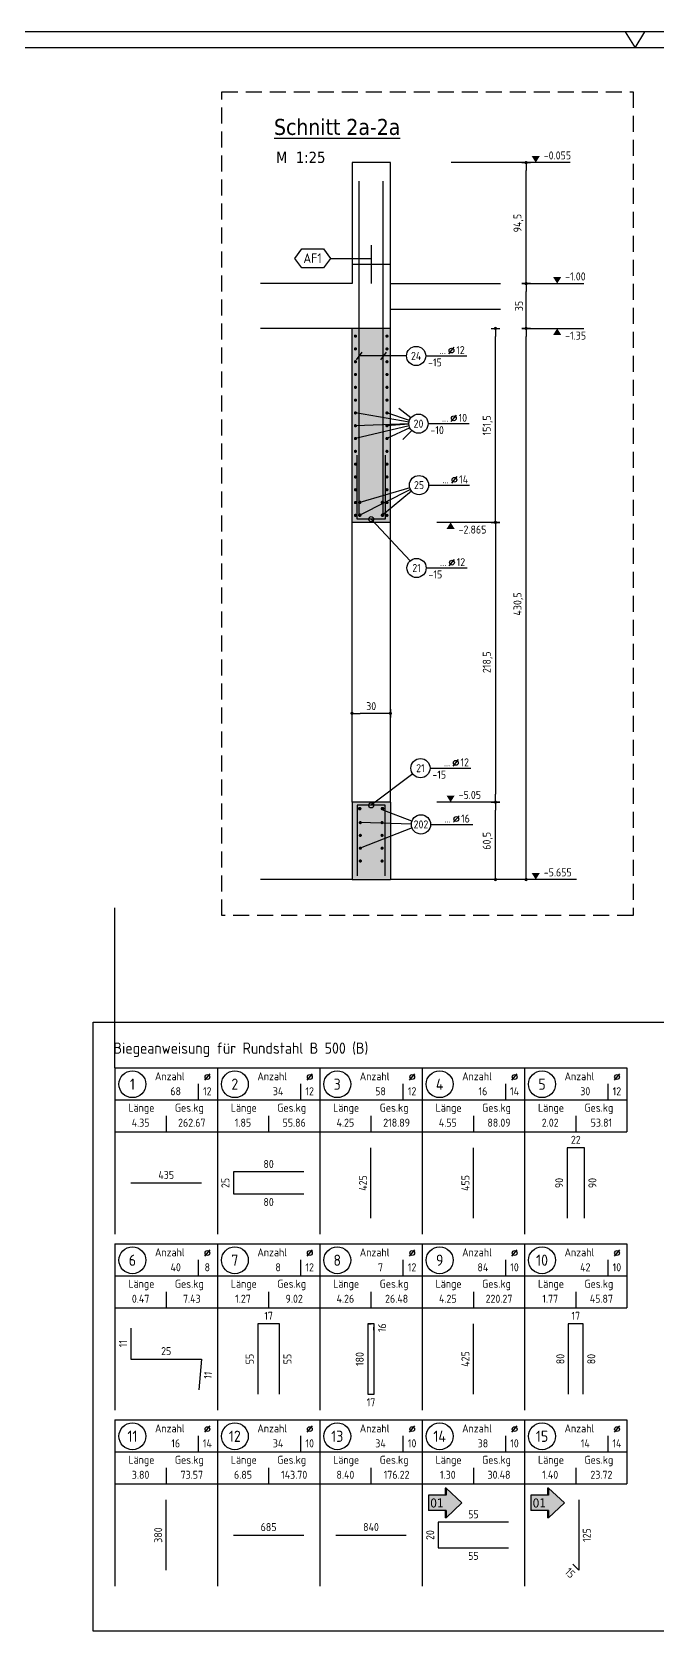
# Model space of a CAD drawing. Extents: x 40 to 124, y 46.1 to 91.4.
# Drawn here: x 60.26 to 70.02, y 63.12 to 88.1 of the extents above; entities that cross this region are included whole.
import ezdxf
from ezdxf.enums import TextEntityAlignment as Align

# ---------------------------------------------------------------- set-up
doc = ezdxf.new("R2010")
doc.units = 0
doc.header["$LTSCALE"] = 0.5
for name, pattern in [('AUSGEZOGEN', [1000.01, 1000, 0.01]), ('DASHED', [0.75, 0.5, -0.25]), ('STRICHLINIE', [0.75, 0.5, -0.25])]:
    doc.linetypes.add(name, pattern=pattern)
for name, color, linetype in [('AFB', 7, 'Continuous'), ('AFU', 7, 'Continuous'), ('BETON', 7, 'Continuous'), ('DETAIL', 7, 'Continuous'), ('grau_hell', 7, 'Continuous'), ('grau_mittel', 7, 'Continuous'), ('HILFE', 7, 'Continuous'), ('INDEX', 7, 'Continuous'), ('koten', 7, 'Continuous'), ('MASSE', 7, 'Continuous'), ('OBJEKT', 7, 'Continuous'), ('RAHMEN', 7, 'Continuous'), ('RND', 7, 'Continuous'), ('RND_BILD', 7, 'Continuous'), ('TEXT', 7, 'Continuous')]:
    doc.layers.add(name, color=color, linetype=linetype)
doc.layers.add('NOPLOT', color=7, linetype='Continuous', plot=False)
doc.styles.add('helv', font='tahoma.ttf')
doc.styles.add('txt', font='isocp.shx')
doc.linetypes.add('AFU_50K', pattern='A,0.15,["/",Standard,S=0.2,R=0,X=-0.01,Y=-0.1],0.07,["/",Standard,S=0.2,R=0,X=-0.01,Y=-0.1],0.15', length=0.37)
doc.linetypes.add('AFU_50M', pattern='A,0.45,["/",Standard,S=0.2,R=0,X=-0.01,Y=-0.1],0.07,["/",Standard,S=0.2,R=0,X=-0.01,Y=-0.1],0.45', length=0.97)
doc.dimstyles.new('DOT_I', dxfattribs={"dimscale": 0.5, "dimtxt": 0.25, "dimasz": 0.25, "dimexe": 0.1, "dimexo": 0.3, "dimgap": 0.1, "dimtad": 1, "dimdec": 3, "dimzin": 3, "dimtxsty": 'txt', "dimblk": 'DOT', "dimblk1": 'DOT', "dimblk2": 'DOT', "dimsah": 1, "dimcen": 0.1, "dimse1": 1, "dimse2": 1, "dimazin": 0, "dimtfac": 1, "dimtdec": 4, "dimtix": 1, "dimtmove": 2, "dimatfit": 3, "dimfxl": 0, "dimtvp": 1, "dimtolj": 1, "dimtzin": 0, "dimarcsym": 0})

# ---------------------------------------------------------------- blocks, each defined once
blk = doc.blocks.new('DINA0')
at = {"layer": 'RAHMEN'}
blk.add_line((118.9, 84.1), (0, 84.1), dxfattribs=at)
at = {"layer": 'RAHMEN', "color": 7, "linetype": 'Continuous'}
for p, q in [((59.14, 84.1), (59.45, 83.6)), ((59.45, 83.6), (59.76, 84.1))]:
    blk.add_line(p, q, dxfattribs=at)
at = {"layer": 'RAHMEN', "color": 5}
blk.add_line((118.4, 83.6), (2, 83.6), dxfattribs=at)
blk = doc.blocks.new('OKRD_O')
at = {"color": 0, "linetype": 'ByBlock'}
blk.add_solid([(-0.125, 0.202), (0.125, 0.202), (0, 0)], dxfattribs=at)
at = {"color": 0, "linetype": 'ByBlock', "style": 'txt'}
blk.add_attdef('OKRD', (0.25, 0.1), '', height=0.25, dxfattribs=at)
blk = doc.blocks.new('DOT')
at = {"layer": 'MASSE', "color": 7, "linetype": 'Continuous'}
for p, q in [((0, 0), (-1, 0)), ((0, 0.54), (0, -0.54))]:
    blk.add_line(p, q, dxfattribs=at)
at = {"layer": 'MASSE', "color": 7, "linetype": 'Continuous', "const_width": 0.2}
blk.add_lwpolyline([(-0.1, 0, 1), (0.1, 0, 1)], format="xyb", close=True, dxfattribs=at)
blk = doc.blocks.new('*D23')
at = {"layer": 'DEFPOINTS', "color": 0, "linetype": 'AUSGEZOGEN', "transparency": 16777216}
for p in [(67.979, 86.063), (67.979, 86.063), (67.979, 84.173)]:
    blk.add_point(p, dxfattribs=at)
at = {"layer": 'MASSE', "color": 0, "linetype": 'AUSGEZOGEN', "lineweight": -2, "transparency": 16777216}
blk.add_line((67.979, 84.298), (67.979, 85.938), dxfattribs=at)
at = {"layer": 'MASSE', "color": 0, "linetype": 'AUSGEZOGEN', "lineweight": -2, "transparency": 16777216, "xscale": 0.125, "yscale": 0.125, "zscale": 0.125}
for p, rotation in [((67.979, 86.063), 90), ((67.979, 84.173), 270)]:
    blk.add_blockref('DOT', p, dxfattribs=dict(at, rotation=rotation))
at = {"layer": 'MASSE', "color": 0, "linetype": 'AUSGEZOGEN', "transparency": 16777216, "insert": (67.858, 85.118), "char_height": 0.125, "attachment_point": 5, "rotation": 90, "style": 'txt'}
blk.add_mtext('\\A1;94,5', dxfattribs=at)
blk = doc.blocks.new('*D24')
at = {"layer": 'DEFPOINTS', "color": 0, "linetype": 'AUSGEZOGEN', "transparency": 16777216}
for p in [(65.258, 77.46), (65.258, 77.46), (65.858, 77.46)]:
    blk.add_point(p, dxfattribs=at)
at = {"layer": 'MASSE', "color": 0, "linetype": 'AUSGEZOGEN', "lineweight": -2, "transparency": 16777216}
blk.add_line((65.733, 77.46), (65.383, 77.46), dxfattribs=at)
at = {"layer": 'MASSE', "color": 0, "linetype": 'AUSGEZOGEN', "lineweight": -2, "transparency": 16777216, "xscale": 0.125, "yscale": 0.125, "zscale": 0.125, "rotation": 180}
blk.add_blockref('DOT', (65.258, 77.46), dxfattribs=at)
at = {"layer": 'MASSE', "color": 0, "linetype": 'AUSGEZOGEN', "lineweight": -2, "transparency": 16777216, "xscale": 0.125, "yscale": 0.125, "zscale": 0.125}
blk.add_blockref('DOT', (65.858, 77.46), dxfattribs=at)
at = {"layer": 'MASSE', "color": 0, "linetype": 'AUSGEZOGEN', "transparency": 16777216, "insert": (65.558, 77.572), "char_height": 0.125, "attachment_point": 5, "style": 'txt'}
blk.add_mtext('\\A1;30', dxfattribs=at)
blk = doc.blocks.new('*D25')
at = {"layer": 'DEFPOINTS', "color": 0, "linetype": 'AUSGEZOGEN', "transparency": 16777216}
for p in [(67.5, 83.473), (67.5, 83.473), (67.5, 80.443)]:
    blk.add_point(p, dxfattribs=at)
at = {"layer": 'MASSE', "color": 0, "linetype": 'AUSGEZOGEN', "lineweight": -2, "transparency": 16777216}
blk.add_line((67.5, 80.568), (67.5, 83.348), dxfattribs=at)
at = {"layer": 'MASSE', "color": 0, "linetype": 'AUSGEZOGEN', "lineweight": -2, "transparency": 16777216, "xscale": 0.125, "yscale": 0.125, "zscale": 0.125}
for p, rotation in [((67.5, 83.473), 90), ((67.5, 80.443), 270)]:
    blk.add_blockref('DOT', p, dxfattribs=dict(at, rotation=rotation))
at = {"layer": 'MASSE', "color": 0, "linetype": 'AUSGEZOGEN', "transparency": 16777216, "insert": (67.378, 81.958), "char_height": 0.125, "attachment_point": 5, "rotation": 90, "style": 'txt'}
blk.add_mtext('\\A1;151,5', dxfattribs=at)
blk = doc.blocks.new('*D26')
at = {"layer": 'DEFPOINTS', "color": 0, "linetype": 'AUSGEZOGEN', "transparency": 16777216}
for p in [(67.5, 80.443), (67.5, 76.073), (67.5, 76.073)]:
    blk.add_point(p, dxfattribs=at)
at = {"layer": 'MASSE', "color": 0, "linetype": 'AUSGEZOGEN', "lineweight": -2, "transparency": 16777216}
blk.add_line((67.5, 80.318), (67.5, 76.198), dxfattribs=at)
at = {"layer": 'MASSE', "color": 0, "linetype": 'AUSGEZOGEN', "lineweight": -2, "transparency": 16777216, "xscale": 0.125, "yscale": 0.125, "zscale": 0.125}
for p, rotation in [((67.5, 80.443), 90), ((67.5, 76.073), 270)]:
    blk.add_blockref('DOT', p, dxfattribs=dict(at, rotation=rotation))
at = {"layer": 'MASSE', "color": 0, "linetype": 'AUSGEZOGEN', "transparency": 16777216, "insert": (67.378, 78.258), "char_height": 0.125, "attachment_point": 5, "rotation": 90, "style": 'txt'}
blk.add_mtext('\\A1;218,5', dxfattribs=at)
blk = doc.blocks.new('*D27')
at = {"layer": 'DEFPOINTS', "color": 0, "linetype": 'AUSGEZOGEN', "transparency": 16777216}
for p in [(67.979, 84.173), (67.979, 84.173), (67.979, 83.473)]:
    blk.add_point(p, dxfattribs=at)
at = {"layer": 'MASSE', "color": 0, "linetype": 'AUSGEZOGEN', "lineweight": -2, "transparency": 16777216}
blk.add_line((67.979, 83.598), (67.979, 84.048), dxfattribs=at)
at = {"layer": 'MASSE', "color": 0, "linetype": 'AUSGEZOGEN', "lineweight": -2, "transparency": 16777216, "xscale": 0.125, "yscale": 0.125, "zscale": 0.125}
for p, rotation in [((67.979, 84.173), 90), ((67.979, 83.473), 270)]:
    blk.add_blockref('DOT', p, dxfattribs=dict(at, rotation=rotation))
at = {"layer": 'MASSE', "color": 0, "linetype": 'AUSGEZOGEN', "transparency": 16777216, "insert": (67.867, 83.823), "char_height": 0.125, "attachment_point": 5, "rotation": 90, "style": 'txt'}
blk.add_mtext('\\A1;35', dxfattribs=at)
blk = doc.blocks.new('OKRD_U')
at = {"color": 0, "linetype": 'ByBlock'}
blk.add_solid([(-0.125, -0.202), (0.125, -0.202), (0, 0)], dxfattribs=at)
at = {"color": 0, "linetype": 'ByBlock', "style": 'txt'}
blk.add_attdef('OKRD', (0.25, -0.35), '', height=0.25, dxfattribs=at)
blk = doc.blocks.new('*D28')
at = {"layer": 'DEFPOINTS', "color": 0, "linetype": 'AUSGEZOGEN', "transparency": 16777216}
for p in [(67.979, 83.473), (67.979, 83.473), (67.979, 74.863)]:
    blk.add_point(p, dxfattribs=at)
at = {"layer": 'MASSE', "color": 0, "linetype": 'AUSGEZOGEN', "lineweight": -2, "transparency": 16777216}
blk.add_line((67.979, 74.988), (67.979, 83.348), dxfattribs=at)
at = {"layer": 'MASSE', "color": 0, "linetype": 'AUSGEZOGEN', "lineweight": -2, "transparency": 16777216, "xscale": 0.125, "yscale": 0.125, "zscale": 0.125}
for p, rotation in [((67.979, 83.473), 90), ((67.979, 74.863), 270)]:
    blk.add_blockref('DOT', p, dxfattribs=dict(at, rotation=rotation))
at = {"layer": 'MASSE', "color": 0, "linetype": 'AUSGEZOGEN', "transparency": 16777216, "insert": (67.858, 79.168), "char_height": 0.125, "attachment_point": 5, "rotation": 90, "style": 'txt'}
blk.add_mtext('\\A1;430,5', dxfattribs=at)
blk = doc.blocks.new('*D29')
at = {"layer": 'DEFPOINTS', "color": 0, "linetype": 'AUSGEZOGEN', "transparency": 16777216}
for p in [(67.5, 76.073), (67.5, 76.073), (67.5, 74.863)]:
    blk.add_point(p, dxfattribs=at)
at = {"layer": 'MASSE', "color": 0, "linetype": 'AUSGEZOGEN', "lineweight": -2, "transparency": 16777216}
blk.add_line((67.5, 74.988), (67.5, 75.948), dxfattribs=at)
at = {"layer": 'MASSE', "color": 0, "linetype": 'AUSGEZOGEN', "lineweight": -2, "transparency": 16777216, "xscale": 0.125, "yscale": 0.125, "zscale": 0.125}
for p, rotation in [((67.5, 76.073), 90), ((67.5, 74.863), 270)]:
    blk.add_blockref('DOT', p, dxfattribs=dict(at, rotation=rotation))
at = {"layer": 'MASSE', "color": 0, "linetype": 'AUSGEZOGEN', "transparency": 16777216, "insert": (67.378, 75.468), "char_height": 0.125, "attachment_point": 5, "rotation": 90, "style": 'txt'}
blk.add_mtext('\\A1;60,5', dxfattribs=at)
blk = doc.blocks.new('RND_LEI')
at = {"layer": 'RND', "color": 7, "linetype": 'Continuous'}
blk.add_line((1.022, 0.066), (1.19, 0.27), dxfattribs=at)
for centre, radius in [((0, 0), 0.3), ((1.106, 0.168), 0.075)]:
    blk.add_circle(centre, radius, dxfattribs=at)
at = {"layer": 'RND', "color": 7, "linetype": 'Continuous', "style": 'txt'}
blk.add_attdef('POSL', text='', height=0.25, dxfattribs=at).set_placement((0, 0), align=Align.MIDDLE)
blk.add_attdef('ANZ', text='', height=0.25, dxfattribs=at).set_placement((0.931, 0.057), align=Align.RIGHT)
for tag, p in [('DUM', (1.253, 0.057)), ('ABSTD', (1.674, 0.057)), ('POSTXT', (0.374, -0.327))]:
    blk.add_attdef(tag, p, '', height=0.25, dxfattribs=at)
blk = doc.blocks.new('lei_gre')
at = {"layer": 'RND', "color": 7, "linetype": 'Continuous'}
for p, q in [((-0.09, -0.12), (0.09, 0.12)), ((0, 0.15), (0, -0.15))]:
    blk.add_line(p, q, dxfattribs=at)
blk = doc.blocks.new('hin_ind5')
at = {"layer": 'grau_hell', "linetype": 'AUSGEZOGEN'}
h = blk.add_hatch(color=9, dxfattribs=at)
h.dxf.hatch_style = 2
h.paths.add_polyline_path([(0, 0), (0.619, -0.577), (0.619, -0.3), (1.306, -0.3), (1.306, 0.3), (0.619, 0.3), (0.619, 0.577)])
h.paths.add_polyline_path([(0.34, -0.274), (1.311, -0.274), (1.311, 0.274), (0.34, 0.274)], flags=9)
at = {"layer": 'OBJEKT', "linetype": 'AUSGEZOGEN'}
for points in [[(0.619, 0.3), (0.66, 0.3), (0.66, 0.577), (0.619, 0.577)], [(0.619, -0.577), (0.66, -0.577), (0.66, -0.3), (0.619, -0.3)]]:
    blk.add_hatch(color=1, dxfattribs=at).paths.add_polyline_path(points)
at = {"layer": 'OBJEKT', "color": 1, "linetype": 'AUSGEZOGEN'}
for p, q in [((0, 0), (0.619, 0.577)), ((0, 0), (0.619, -0.577)), ((0.619, 0.577), (0.619, 0.3)), ((0.619, 0.577), (0.66, 0.577)), ((0.619, 0.3), (1.306, 0.3)), ((0.66, 0.577), (0.66, 0.3)), ((1.306, 0.3), (1.306, -0.3)), ((0.619, -0.3), (0.619, -0.577)), ((0.619, -0.3), (1.306, -0.3)), ((0.66, -0.3), (0.66, -0.577))]:
    blk.add_line(p, q, dxfattribs=at)
at = {"layer": 'OBJEKT', "color": 7, "linetype": 'AUSGEZOGEN'}
blk.add_line((0.619, -0.577), (0.66, -0.577), dxfattribs=at)
at = {"layer": 'INDEX', "color": 1, "linetype": 'Continuous', "style": 'helv'}
blk.add_attdef('INDEX', text='', height=0.35, rotation=360, dxfattribs=at).set_placement((1.259, 0), align=Align.MIDDLE_RIGHT)
blk = doc.blocks.new('RND_LIS2')
at = {"layer": 'RND', "color": 3, "linetype": 'Continuous'}
for p, q in [((0, 0), (0, -5.2)), ((0, 0), (3.2, 0)), ((3.2, 0), (3.2, -2)), ((2.6, -0.503), (2.6, -1)), ((0, -1), (3.2, -1)), ((1.6, -1.503), (1.6, -2)), ((0, -2), (3.2, -2))]:
    blk.add_line(p, q, dxfattribs=at)
at = {"layer": 'RND', "color": 7, "linetype": 'Continuous'}
blk.add_line((2.805, -0.39), (2.973, -0.186), dxfattribs=at)
at = {"layer": 'RND', "color": 1, "linetype": 'Continuous'}
blk.add_circle((0.545, -0.513), 0.42, dxfattribs=at)
at = {"layer": 'RND', "color": 7, "linetype": 'Continuous'}
blk.add_circle((2.889, -0.288), 0.075, dxfattribs=at)
at = {"layer": 'RND', "color": 7, "linetype": 'Continuous', "style": 'txt'}
for s, p in [('Anzahl', (1.249, -0.391)), ('Länge', (0.42, -1.373)), ('Ges.kg', (1.872, -1.373))]:
    blk.add_text(s, height=0.25, dxfattribs=at).set_placement(p)
at = {"layer": 'RND', "color": 1, "linetype": 'Continuous', "style": 'txt'}
blk.add_attdef('POS1', text='', height=0.35, dxfattribs=at).set_placement((0.545, -0.513), align=Align.MIDDLE)
at = {"layer": 'RND', "color": 7, "linetype": 'Continuous', "style": 'txt'}
for tag, p in [('STK1', (1.897, -0.859)), ('DS1', (2.885, -0.859)), ('LANG1', (0.8, -1.841)), ('GEW', (2.4, -1.841))]:
    blk.add_attdef(tag, text='', height=0.25, dxfattribs=at).set_placement(p, align=Align.CENTER)

msp = doc.modelspace()

# ---------------------------------------------------------------- hatches: boundary and pattern name
at = {"layer": 'grau_mittel'}
h = msp.add_hatch(color=61, dxfattribs=at)
h.paths.add_polyline_path([(65.2581, 83.4731), (65.8581, 83.4731), (65.8581, 80.4431), (65.2581, 80.4431)])
h.paths.add_polyline_path([(65.2581, 76.0731), (65.8581, 76.0731), (65.8581, 74.8631), (65.2581, 74.8631)])

# ---------------------------------------------------------------- linework, layer by layer
at = {"layer": 'AFB', "color": 1, "linetype": 'AUSGEZOGEN'}
msp.add_line((65.5581, 84.7731), (65.5581, 84.1731), dxfattribs=at)
msp.add_lwpolyline([(64.8137, 84.7151), (64.9221, 84.5673), (64.8137, 84.4194), (64.4721, 84.4194), (64.3636, 84.5673), (64.4721, 84.7151)], close=True, dxfattribs=at)
at = {"layer": 'AFU', "color": 8, "linetype": 'AFU_50M'}
msp.add_line((65.8581, 84.4731), (65.2581, 84.4731), dxfattribs=at)
at = {"layer": 'AFU', "color": 8, "linetype": 'AFU_50K'}
for p, q in [((65.8581, 83.4731), (65.2581, 83.4731)), ((65.2581, 74.8631), (65.8581, 74.8631))]:
    msp.add_line(p, q, dxfattribs=at)
at = {"layer": 'BETON', "color": 6, "linetype": 'AUSGEZOGEN'}
for p, q in [((65.2581, 86.0631), (65.2581, 84.1731)), ((65.8581, 86.0631), (65.2581, 86.0631)), ((65.8581, 80.4431), (65.8581, 86.0631)), ((65.2581, 84.1731), (63.8306, 84.1731)), ((65.2581, 83.4731), (63.8306, 83.4731)), ((65.2581, 80.4431), (65.2581, 83.4731)), ((65.8581, 80.4431), (65.2581, 80.4431)), ((65.2581, 76.0731), (65.2581, 74.8631)), ((65.8581, 76.0731), (65.2581, 76.0731)), ((65.8581, 76.0731), (65.8581, 74.8631)), ((65.2581, 74.8631), (63.8306, 74.8631)), ((68.7657, 74.8631), (65.8581, 74.8631))]:
    msp.add_line(p, q, dxfattribs=at)
at = {"layer": 'DETAIL', "color": 102, "linetype": 'STRICHLINIE'}
msp.add_lwpolyline([(69.6535, 87.17), (69.6535, 74.3006), (63.2236, 74.3006), (63.2236, 87.17)], close=True, dxfattribs=at)
at = {"layer": 'HILFE', "color": 102, "linetype": 'AUSGEZOGEN'}
for p, q in [((68.6659, 86.0631), (66.8098, 86.0631)), ((64.9221, 84.5673), (65.5581, 84.5673)), ((67.9119, 84.1731), (68.8811, 84.1731)), ((67.9119, 83.4731), (68.8811, 83.4731)), ((67.4996, 80.4431), (66.583, 80.4431)), ((67.4996, 80.4431), (66.583, 80.4431)), ((67.4996, 76.0731), (66.583, 76.0731))]:
    msp.add_line(p, q, dxfattribs=at)
at = {"layer": 'NOPLOT', "color": 191, "linetype": 'AUSGEZOGEN'}
msp.add_line((61.5548, 71.9234), (61.5548, 74.4227), dxfattribs=at)
at = {"layer": 'OBJEKT', "color": 7, "linetype": 'AUSGEZOGEN'}
for p, q in [((65.8581, 84.1731), (67.5791, 84.1731)), ((65.8581, 83.7731), (67.5791, 83.7731)), ((65.2581, 76.0731), (65.2581, 80.4431)), ((65.8581, 76.0731), (65.8581, 80.4431))]:
    msp.add_line(p, q, dxfattribs=at)
at = {"layer": 'RND', "color": 102, "linetype": 'AUSGEZOGEN'}
for p, q in [((66.11, 83.043), (65.3686, 83.043)), ((66.178, 82.077), (65.9916, 82.221)), ((66.1489, 82.0105), (65.3118, 82.1527)), ((66.1468, 81.9804), (65.3118, 81.9527)), ((66.1508, 81.9509), (65.3118, 81.7527)), ((66.1547, 82.0336), (65.8043, 82.1527)), ((66.1471, 81.9754), (65.8043, 81.9527)), ((66.1611, 81.9213), (65.8043, 81.7527)), ((66.1908, 81.8791), (66.0498, 81.7376)), ((66.1611, 80.9832), (65.379, 80.7556)), ((66.1713, 80.9573), (65.379, 80.5556)), ((66.1893, 80.9298), (65.7345, 80.5556)), ((66.1645, 79.8405), (65.5581, 80.4931)), ((66.2074, 76.5132), (65.5581, 76.0231)), ((66.195, 75.7777), (65.7281, 75.9531)), ((66.1855, 75.7295), (65.3881, 75.7531)), ((66.1958, 75.6702), (65.3881, 75.3531))]:
    msp.add_line(p, q, dxfattribs=at)
at = {"layer": 'RND', "color": 7, "linetype": 'AUSGEZOGEN'}
for p, q in [((66.41, 83.043), (67.05, 83.043)), ((66.4467, 81.9853), (67.0867, 81.9853)), ((66.4551, 81.0252), (67.0951, 81.0252)), ((66.4167, 79.7306), (67.0567, 79.7306)), ((66.4771, 76.6035), (67.1171, 76.6035)), ((66.4854, 75.725), (67.1454, 75.725))]:
    msp.add_line(p, q, dxfattribs=at)
at = {"layer": 'RND', "color": 1, "linetype": 'AUSGEZOGEN'}
for points in [[(65.3686, 80.574), (65.3686, 85.774)], [(65.7475, 80.574), (65.7475, 85.774)], [(65.7781, 81.4931), (65.7781, 80.4931), (65.3381, 80.4931), (65.3381, 81.4931)], [(65.7781, 74.9231), (65.7781, 76.0231), (65.3381, 76.0231), (65.3381, 74.9231)]]:
    msp.add_lwpolyline(points, dxfattribs=at)
at = {"layer": 'RND', "color": 7, "linetype": 'AUSGEZOGEN'}
for points, const_width in [([(65.2993, 83.3527, 1), (65.3243, 83.3527, 1)], 0.025), ([(65.8168, 83.3527, -1), (65.7918, 83.3527, -1)], 0.025), ([(65.2993, 83.1527, 1), (65.3243, 83.1527, 1)], 0.025), ([(65.2993, 82.9527, 1), (65.3243, 82.9527, 1)], 0.025), ([(65.8168, 83.1527, -1), (65.7918, 83.1527, -1)], 0.025), ([(65.8168, 82.9527, -1), (65.7918, 82.9527, -1)], 0.025), ([(65.2993, 82.7527, 1), (65.3243, 82.7527, 1)], 0.025), ([(65.8168, 82.7527, -1), (65.7918, 82.7527, -1)], 0.025), ([(65.2993, 82.5527, 1), (65.3243, 82.5527, 1)], 0.025), ([(65.8168, 82.5527, -1), (65.7918, 82.5527, -1)], 0.025), ([(65.2993, 82.3527, 1), (65.3243, 82.3527, 1)], 0.025), ([(65.8168, 82.3527, -1), (65.7918, 82.3527, -1)], 0.025), ([(65.2993, 82.1527, 1), (65.3243, 82.1527, 1)], 0.025), ([(65.2993, 81.9527, 1), (65.3243, 81.9527, 1)], 0.025), ([(65.8168, 82.1527, -1), (65.7918, 82.1527, -1)], 0.025), ([(65.8168, 81.9527, -1), (65.7918, 81.9527, -1)], 0.025), ([(65.2993, 81.7527, 1), (65.3243, 81.7527, 1)], 0.025), ([(65.8168, 81.7527, -1), (65.7918, 81.7527, -1)], 0.025), ([(65.2993, 81.5527, 1), (65.3243, 81.5527, 1)], 0.025), ([(65.8168, 81.5527, -1), (65.7918, 81.5527, -1)], 0.025), ([(65.2993, 81.3527, 1), (65.3243, 81.3527, 1)], 0.025), ([(65.8168, 81.3527, -1), (65.7918, 81.3527, -1)], 0.025), ([(65.2993, 81.1527, 1), (65.3243, 81.1527, 1)], 0.025), ([(65.2993, 80.9527, 1), (65.3243, 80.9527, 1)], 0.025), ([(65.8168, 81.1527, -1), (65.7918, 81.1527, -1)], 0.025), ([(65.8168, 80.9527, -1), (65.7918, 80.9527, -1)], 0.025), ([(65.2993, 80.7527, 1), (65.3243, 80.7527, 1)], 0.025), ([(65.393, 80.7556, -1), (65.365, 80.7556, -1)], 0.028), ([(65.7485, 80.7556, -1), (65.7205, 80.7556, -1)], 0.028), ([(65.8168, 80.7527, -1), (65.7918, 80.7527, -1)], 0.025), ([(65.2993, 80.5527, 1), (65.3243, 80.5527, 1)], 0.025), ([(65.393, 80.5556, -1), (65.365, 80.5556, -1)], 0.028), ([(65.7485, 80.5556, -1), (65.7205, 80.5556, -1)], 0.028), ([(65.8168, 80.5527, -1), (65.7918, 80.5527, -1)], 0.025), ([(65.393, 75.9712, -1), (65.365, 75.9712, -1)], 0.028), ([(65.7485, 75.9712, -1), (65.7205, 75.9712, -1)], 0.028), ([(65.3756, 75.7531, 1), (65.4006, 75.7531, 1)], 0.025), ([(65.7406, 75.7531, -1), (65.7156, 75.7531, -1)], 0.025), ([(65.3756, 75.5531, 1), (65.4006, 75.5531, 1)], 0.025), ([(65.7406, 75.5531, -1), (65.7156, 75.5531, -1)], 0.025), ([(65.3756, 75.3531, 1), (65.4006, 75.3531, 1)], 0.025), ([(65.7406, 75.3531, -1), (65.7156, 75.3531, -1)], 0.025), ([(65.3756, 75.1531, 1), (65.4006, 75.1531, 1)], 0.025), ([(65.7406, 75.1531, -1), (65.7156, 75.1531, -1)], 0.025)]:
    msp.add_lwpolyline(points, format="xyb", close=True, dxfattribs=dict(at, const_width=const_width))
for centre in [(65.5581, 80.4931), (65.5581, 76.0231)]:
    msp.add_circle(centre, 0.04, dxfattribs=at)
at = {"layer": 'RND_BILD', "color": 1, "linetype": 'AUSGEZOGEN'}
for points in [[(65.5548, 69.5734), (65.5548, 70.6734)], [(67.1548, 69.5734), (67.1548, 70.6734)], [(68.8893, 69.5734), (68.8893, 70.6734), (68.6204, 70.6734), (68.6204, 69.5734)], [(64.5048, 70.2953), (63.4048, 70.2953), (63.4048, 69.9515), (64.5048, 69.9515)], [(61.8048, 70.1234), (62.9048, 70.1234)], [(61.8048, 67.8565), (61.8048, 67.3725), (62.9048, 67.3725), (62.8626, 66.8903)], [(64.1248, 66.8234), (64.1248, 67.9234), (63.7848, 67.9234), (63.7848, 66.8234)], [(65.5983, 67.826), (65.6068, 67.9234), (65.5029, 67.9234), (65.5029, 66.8234), (65.6068, 66.8234), (65.6068, 67.9234), (65.5094, 67.9149)], [(67.1548, 66.8234), (67.1548, 67.9234)], [(68.8717, 66.8234), (68.8717, 67.9234), (68.638, 67.9234), (68.638, 66.8234)], [(62.3548, 64.0734), (62.3548, 65.1734)], [(68.8015, 65.1734), (68.8015, 64.0734), (68.7082, 64.1667)], [(67.7048, 64.8234), (66.6048, 64.8234), (66.6048, 64.4234), (67.7048, 64.4234)], [(63.4048, 64.6234), (64.5048, 64.6234)], [(65.0048, 64.6234), (66.1048, 64.6234)]]:
    msp.add_lwpolyline(points, dxfattribs=at)
at = {"layer": 'TEXT', "color": 1, "linetype": 'AUSGEZOGEN'}
msp.add_lwpolyline([(61.2146, 72.6367), (88.135, 72.6367), (88.135, 63.1247), (61.2146, 63.1247)], close=True, dxfattribs=at)

# ---------------------------------------------------------------- block references
at = {"layer": 'koten', "color": 7, "linetype": 'DASHED'}
ref = msp.add_blockref('OKRD_O', (68.129, 86.0631), dxfattribs=dict(at, xscale=0.5, yscale=0.5, zscale=0.5))
ref.add_attrib('OKRD', '-0.055', (68.254, 86.1131), dxfattribs={"height": 0.125, "style": 'txt'})
ref = msp.add_blockref('OKRD_O', (68.464, 84.1731), dxfattribs=dict(at, xscale=0.5, yscale=0.5, zscale=0.5))
ref.add_attrib('OKRD', '-1.00', (68.589, 84.2231), dxfattribs={"height": 0.125, "style": 'txt'})
at = {"layer": 'koten', "color": 7, "linetype": 'AUSGEZOGEN'}
ref = msp.add_blockref('OKRD_U', (68.464, 83.4731), dxfattribs=dict(at, xscale=0.5, yscale=0.5, zscale=0.5))
ref.add_attrib('OKRD', '-1.35', (68.589, 83.2981), dxfattribs={"height": 0.125, "style": 'txt'})
ref = msp.add_blockref('OKRD_U', (66.7988, 80.4431), dxfattribs=dict(at, xscale=0.5, yscale=0.5, zscale=0.5))
ref.add_attrib('OKRD', '-2.865', (66.9238, 80.2681), dxfattribs={"height": 0.125, "style": 'txt'})
ref = msp.add_blockref('OKRD_O', (66.7988, 76.0731), dxfattribs=dict(at, xscale=0.5, yscale=0.5, zscale=0.5))
ref.add_attrib('OKRD', '-5.05', (66.9238, 76.1231), dxfattribs={"height": 0.125, "style": 'txt'})
at = {"layer": 'koten', "color": 7, "linetype": 'DASHED'}
ref = msp.add_blockref('OKRD_O', (68.129, 74.8631), dxfattribs=dict(at, xscale=0.5, yscale=0.5, zscale=0.5))
ref.add_attrib('OKRD', '-5.655', (68.254, 74.9131), dxfattribs={"height": 0.125, "style": 'txt'})
at = {"layer": 'RAHMEN', "color": 7, "linetype": 'AUSGEZOGEN', "xscale": 0.5, "yscale": 0.5, "zscale": 0.5}
msp.add_blockref('DINA0', (39.9553, 46.0537), dxfattribs=at)
at = {"layer": 'RND', "color": 7, "linetype": 'AUSGEZOGEN', "xscale": 0.5, "yscale": 0.5, "zscale": 0.5}
for p, values in [((66.26, 83.043), {'POSL': '24', 'DUM': '12', 'ANZ': '...', 'POSTXT': '-15'}), ((66.2967, 81.9853), {'POSL': '20', 'DUM': '10', 'ANZ': '...', 'POSTXT': '-10'}), ((66.3051, 81.0252), {'POSL': '25', 'DUM': '14', 'ANZ': '...'}), ((66.2667, 79.7306), {'POSL': '21', 'DUM': '12', 'ANZ': '...', 'POSTXT': '-15'}), ((66.3271, 76.6035), {'POSL': '21', 'DUM': '12', 'ANZ': '...', 'POSTXT': '-15'}), ((66.3354, 75.725), {'POSL': '202', 'DUM': '16', 'ANZ': '...'})]:
    msp.add_blockref('RND_LEI', p, dxfattribs=at).add_auto_attribs(values)
at = {"layer": 'RND', "color": 102, "linetype": 'AUSGEZOGEN', "xscale": 0.5, "yscale": 0.5, "zscale": 0.5, "rotation": 180}
for p in [(65.3686, 83.043), (65.7475, 83.043)]:
    msp.add_blockref('lei_gre', p, dxfattribs=at)
at = {"layer": 'RND', "color": 102, "linetype": 'AUSGEZOGEN'}
ref = msp.add_blockref('hin_ind5', (66.9762, 65.1248), dxfattribs=dict(at, xscale=-0.4, yscale=0.4, zscale=0.4))
ref.add_attrib('INDEX', '01', dxfattribs={"layer": 'INDEX', "color": 1, "linetype": 'Continuous', "height": 0.14, "style": 'helv'}).set_placement((66.6905, 65.1248), align=Align.MIDDLE_RIGHT)
ref = msp.add_blockref('hin_ind5', (68.5762, 65.1248), dxfattribs=dict(at, xscale=-0.4, yscale=0.4, zscale=0.4))
ref.add_attrib('INDEX', '01', dxfattribs={"layer": 'INDEX', "color": 1, "linetype": 'Continuous', "height": 0.14, "style": 'helv'}).set_placement((68.2905, 65.1248), align=Align.MIDDLE_RIGHT)
at = {"layer": 'RND_BILD', "color": 6, "linetype": 'AUSGEZOGEN', "xscale": 0.5, "yscale": 0.5, "zscale": 0.5}
msp.add_blockref('RND_LIS2', (61.5548, 71.9234), dxfattribs=at).add_auto_attribs({'POS1': '1', 'STK1': '68', 'DS1': '12', 'LANG1': '4.35', 'GEW': '262.67'})
at = {"layer": 'RND_BILD', "color": 7, "linetype": 'AUSGEZOGEN', "xscale": 0.5, "yscale": 0.5, "zscale": 0.5}
for p, values in [((63.1548, 71.9234), {'POS1': '2', 'STK1': '34', 'DS1': '12', 'LANG1': '1.85', 'GEW': '55.86'}), ((64.7548, 71.9234), {'POS1': '3', 'STK1': '58', 'DS1': '12', 'LANG1': '4.25', 'GEW': '218.89'}), ((66.3548, 71.9234), {'POS1': '4', 'STK1': '16', 'DS1': '14', 'LANG1': '4.55', 'GEW': '88.09'}), ((67.9548, 71.9234), {'POS1': '5', 'STK1': '30', 'DS1': '12', 'LANG1': '2.02', 'GEW': '53.81'}), ((61.5548, 69.1734), {'POS1': '6', 'STK1': '40', 'DS1': '8', 'LANG1': '0.47', 'GEW': '7.43'}), ((63.1548, 69.1734), {'POS1': '7', 'STK1': '8', 'DS1': '12', 'LANG1': '1.27', 'GEW': '9.02'}), ((64.7548, 69.1734), {'POS1': '8', 'STK1': '7', 'DS1': '12', 'LANG1': '4.26', 'GEW': '26.48'}), ((66.3548, 69.1734), {'POS1': '9', 'STK1': '84', 'DS1': '10', 'LANG1': '4.25', 'GEW': '220.27'}), ((67.9548, 69.1734), {'POS1': '10', 'STK1': '42', 'DS1': '10', 'LANG1': '1.77', 'GEW': '45.87'}), ((61.5548, 66.4234), {'POS1': '11', 'STK1': '16', 'DS1': '14', 'LANG1': '3.80', 'GEW': '73.57'}), ((63.1548, 66.4234), {'POS1': '12', 'STK1': '34', 'DS1': '10', 'LANG1': '6.85', 'GEW': '143.70'}), ((64.7548, 66.4234), {'POS1': '13', 'STK1': '34', 'DS1': '10', 'LANG1': '8.40', 'GEW': '176.22'}), ((66.3548, 66.4234), {'POS1': '14', 'STK1': '38', 'DS1': '10', 'LANG1': '1.30', 'GEW': '30.48'}), ((67.9548, 66.4234), {'POS1': '15', 'STK1': '14', 'DS1': '14', 'LANG1': '1.40', 'GEW': '23.72'})]:
    msp.add_blockref('RND_LIS2', p, dxfattribs=at).add_auto_attribs(values)

# ---------------------------------------------------------------- texts
at = {"layer": 'AFB', "color": 7, "linetype": 'AUSGEZOGEN', "style": 'txt'}
msp.add_text('AF1', height=0.15, dxfattribs=at).set_placement((64.499, 84.4956))
at = {"layer": 'RND_BILD', "color": 7, "linetype": 'AUSGEZOGEN', "style": 'txt'}
for s, p in [('22', (68.7548, 70.7984)), ('80', (63.9548, 70.4203)), ('435', (62.3548, 70.2484)), ('80', (63.9548, 69.8265)), ('17', (63.9548, 68.0484)), ('17', (68.7548, 68.0484)), ('25', (62.3548, 67.4975)), ('17', (65.5548, 66.6984)), ('55', (67.1548, 64.9484)), ('685', (63.9548, 64.7484)), ('840', (65.5548, 64.7484)), ('55', (67.1548, 64.2984))]:
    msp.add_text(s, height=0.125, dxfattribs=at).set_placement(p, align=Align.MIDDLE)
for s, rotation, p in [('25', 90, (63.2798, 70.1234)), ('425', 90, (65.4298, 70.1234)), ('455', 90, (67.0298, 70.1234)), ('90', 90, (68.4954, 70.1234)), ('90', 90, (69.0143, 70.1234)), ('16', 84.99986, (65.727, 67.8638)), ('11', 90, (61.6798, 67.6145)), ('55', 90, (63.6598, 67.3734)), ('55', 90, (64.2498, 67.3734)), ('180', 90, (65.3779, 67.3734)), ('425', 90, (67.0298, 67.3734)), ('80', 90, (68.513, 67.3734)), ('80', 90, (68.9967, 67.3734)), ('11', 85, (63.0083, 67.1205)), ('380', 90, (62.2298, 64.6234)), ('125', 90, (68.9265, 64.6234)), ('20', 90, (66.4798, 64.6234)), ('15', 315, (68.6664, 64.0317))]:
    msp.add_text(s, height=0.125, rotation=rotation, dxfattribs=at).set_placement(p, align=Align.MIDDLE)
at = {"layer": 'TEXT', "color": 6, "linetype": 'AUSGEZOGEN', "style": 'helv'}
msp.add_text('%%USchnitt 2a-2a', height=0.25, dxfattribs=at).set_placement((64.0396, 86.4959))
at = {"layer": 'TEXT', "color": 1, "linetype": 'AUSGEZOGEN'}
for s, style, p in [('M  1:25', 'helv', (64.0703, 86.0584)), ('Biegeanweisung für Rundstahl B 500 (B)', 'txt', (61.5314, 72.1429))]:
    msp.add_text(s, height=0.175, dxfattribs=dict(at, style=style)).set_placement(p)

# ---------------------------------------------------------------- dimensions: what is measured, and where the dimension line sits
at = {"layer": 'MASSE', "color": 7, "linetype": 'AUSGEZOGEN'}
for base, p1, p2, angle, override, picture, middle in [((67.9794, 86.0631), (67.9794, 84.1731), (67.9794, 86.0631), 90, {"dimdec": 1, "dimlfac": 50}, '*D23', (67.8576, 85.1181)), ((67.9794, 84.1731), (67.9794, 83.4731), (67.9794, 84.1731), 90, {"dimdec": 0, "dimlfac": 50}, '*D27', (67.8669, 83.8231)), ((67.4996, 83.4731), (67.4996, 80.4431), (67.4996, 83.4731), 90, {"dimdec": 1, "dimlfac": 50}, '*D25', (67.3778, 81.9581)), ((67.9794, 83.4731), (67.9794, 74.8631), (67.9794, 83.4731), 90, {"dimdec": 1, "dimlfac": 50}, '*D28', (67.8575, 79.1681)), ((67.4996, 76.0731), (67.4996, 80.4431), (67.4996, 76.0731), 90, {"dimdec": 1, "dimlfac": 50}, '*D26', (67.3777, 78.2581)), ((65.2581, 77.4596), (65.8581, 77.4596), (65.2581, 77.4596), 180, {"dimdec": 0, "dimlfac": 50}, '*D24', (65.5581, 77.5721)), ((67.4996, 76.0731), (67.4996, 74.8631), (67.4996, 76.0731), 90, {"dimdec": 1, "dimlfac": 50}, '*D29', (67.3778, 75.4681))]:
    dim = msp.add_linear_dim(base=base, p1=p1, p2=p2, angle=angle, dimstyle='DOT_I', override=override, dxfattribs=at)
    dim.commit()
    dim.dimension.update_dxf_attribs({"geometry": picture, "text_midpoint": middle})

doc.saveas('drawing.dxf')
